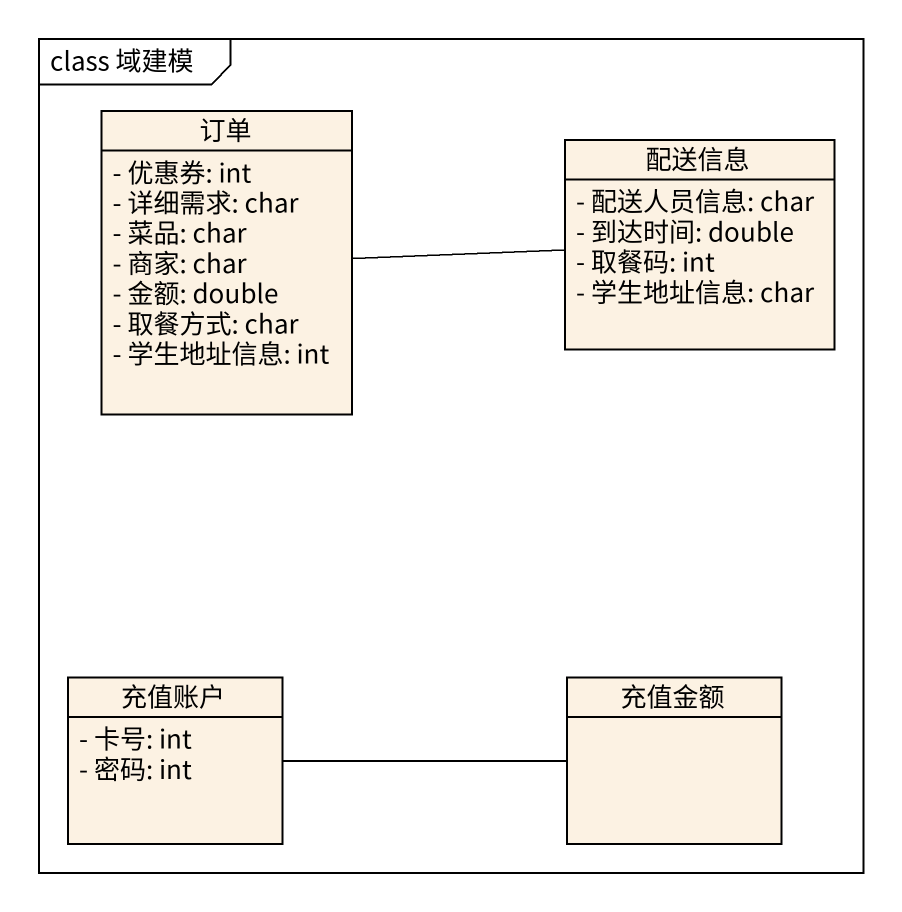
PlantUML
@startuml
mainframe class 域建模
hide circle
hide empty members
skinparam classAttributeIconSize 0
class 订单 {
  - 优惠券: int
  - 详细需求: char
  - 菜品: char
  - 商家: char
  - 金额: double
  - 取餐方式: char
  - 学生地址信息: int
}
class 配送信息 {
  - 配送人员信息: char
  - 到达时间: double
  - 取餐码: int
  - 学生地址信息: char
}
class 充值账户 {
  - 卡号: int
  - 密码: int
}
class 充值金额
订单 -right- 配送信息
充值账户 -right- 充值金额
@enduml
